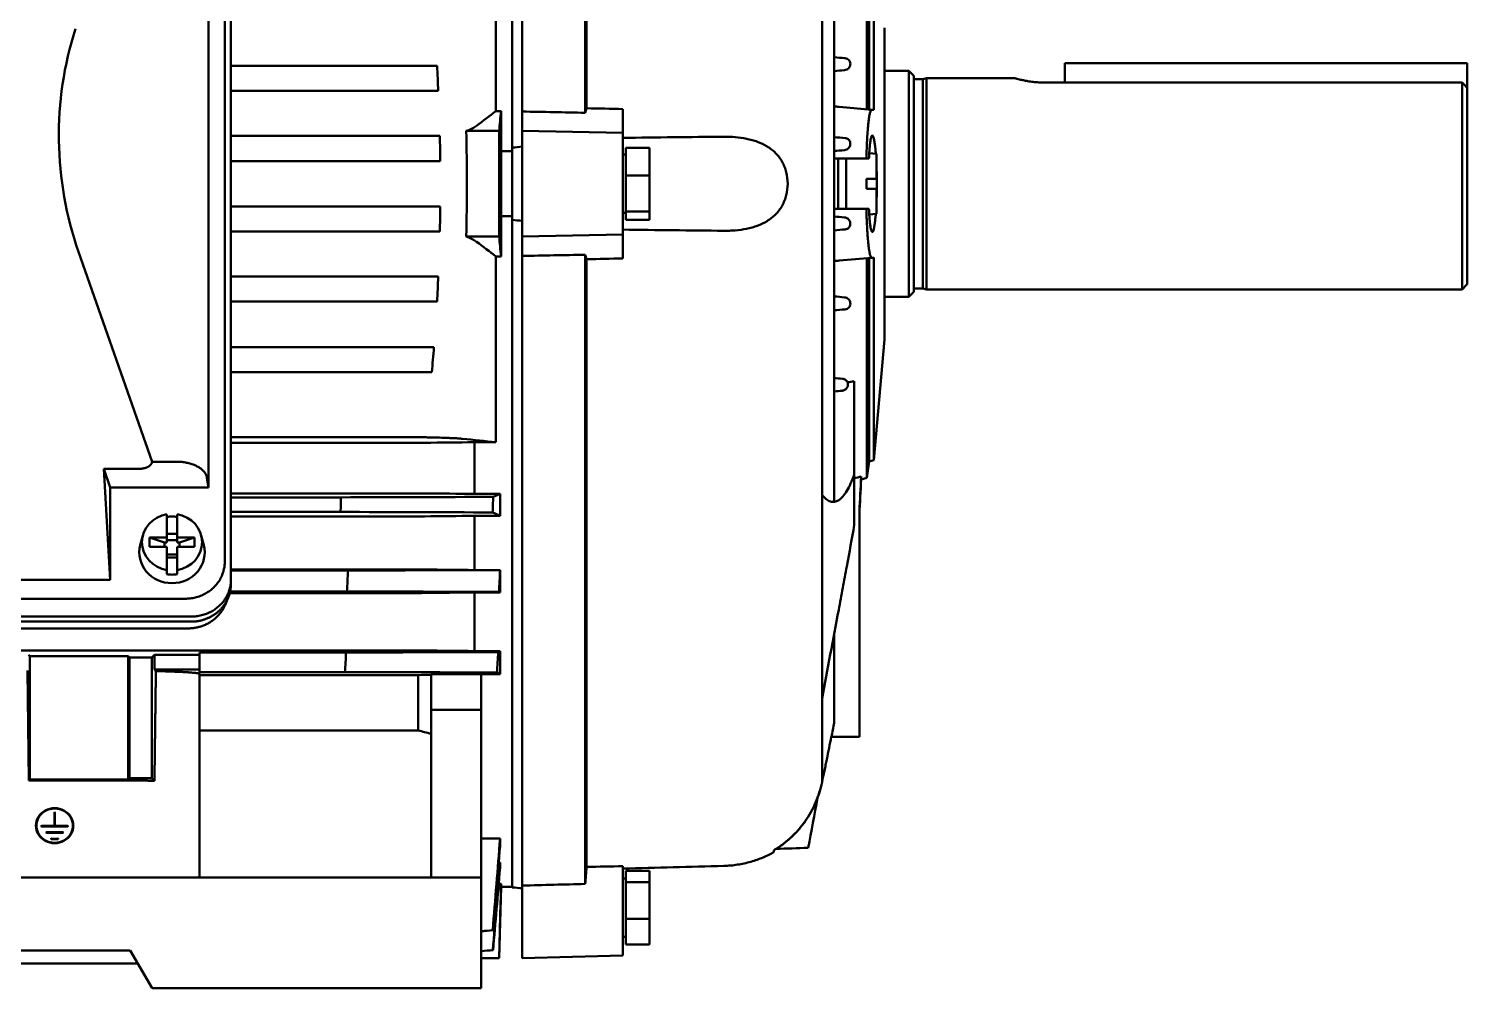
# Model space of a CAD drawing. Header units: millimetres. Extents: x 708 to 3306, y 798 to 2244.
# Drawn here: x 2936.8 to 3222.8, y 1870.2 to 2061 of the extents above; entities that cross this region are included whole.
import ezdxf

# ---------------------------------------------------------------- set-up
doc = ezdxf.new("R2010")
doc.units = ezdxf.units.MM
doc.header["$LTSCALE"] = 10
doc.layers.add('Visible (ISO)', color=7, linetype='Continuous', lineweight=50)

msp = doc.modelspace()

# ---------------------------------------------------------------- linework, layer by layer
at = {"layer": 'Visible (ISO)'}
for p, q in [((3032.92, 2170.13), (3032.92, 2037.37)), ((3034.92, 2169.75), (3034.92, 2044.55)), ((3047.42, 2169.45), (3047.42, 2044.29)), ((3047.7, 2166.07), (3047.7, 2045.19)), ((2975.77, 1955.05), (2975.77, 2124.47)), ((2977, 1951.52), (2977, 2123.24)), ((2972.5, 2109.79), (2972.5, 1969.74)), ((3029.67, 2096.23), (3029.67, 2044.63)), ((3096.92, 2093.32), (3096.92, 2030.18)), ((3103.42, 2088.68), (3103.42, 2044.99)), ((3103.85, 2085.44), (3103.85, 2044.95)), ((3104.82, 2085.19), (3104.82, 2044.87)), ((3094.5, 2079.29), (3094.5, 2030.18)), ((3106.92, 2061.18), (3106.92, 2030.18)), ((2977, 2053.64), (3011.21, 2053.64)), ((3142.77, 2054.18), (3142.77, 2050.31)), ((3142.77, 2054.18), (3222.77, 2054.18)), ((3222.77, 2054.18), (3222.77, 2049.26)), ((3106.92, 2052.66), (3111.77, 2052.66)), ((3111.77, 2007.71), (3111.77, 2052.66)), ((3112.77, 2051.66), (3111.77, 2052.66)), ((3112.77, 2008.71), (3112.77, 2051.66)), ((3112.77, 2050.98), (3114.52, 2050.98)), ((3114.52, 2050.98), (3115.27, 2051.18)), ((3114.52, 2009.38), (3114.52, 2050.98)), ((3115.27, 2009.18), (3115.27, 2051.18)), ((3115.27, 2051.18), (3132.77, 2051.18)), ((3011.47, 2048.64), (2977, 2048.64)), ((3142.77, 2050.31), (3138.77, 2050.31)), ((3221.77, 2050.31), (3142.77, 2050.31)), ((3221.77, 2009.18), (3221.77, 2050.31)), ((3222.77, 2010.18), (3222.77, 2049.26)), ((3054.92, 2040.28), (3054.92, 2045.04)), ((3097.89, 2045.47), (3104.39, 2044.9)), ((3030.69, 2044.63), (3029.67, 2044.63)), ((3030.69, 2036.65), (3030.69, 2044.63)), ((3034.92, 2040.68), (3034.92, 2044.55)), ((2977, 2039.68), (3011.78, 2039.68)), ((3023.76, 2040.68), (3030.31, 2040.68)), ((3034.92, 2019.68), (3034.92, 2040.68)), ((3054.92, 2040.28), (3034.92, 2040.68)), ((3054.92, 2020.08), (3054.92, 2040.28)), ((3030.69, 2036.65), (3032.92, 2036.65)), ((3032.92, 2037.37), (3032.92, 2036.99)), ((3032.92, 2036.65), (3032.92, 2036.99)), ((3032.92, 2036.65), (3032.92, 2030.18)), ((3055.52, 2037.35), (3055.52, 2031.84)), ((3060.22, 2037.35), (3055.52, 2037.35)), ((3060.22, 2037.35), (3060.22, 2031.84)), ((3105.32, 2036.16), (3103.89, 2036.28)), ((3105.32, 2031.18), (3105.32, 2036.16)), ((2977, 2034.68), (3011.87, 2034.68)), ((3055.52, 2035.98), (3054.92, 2035.98)), ((3097.72, 2025.18), (3097.72, 2035.18)), ((3099.32, 2030.18), (3099.32, 2035.18)), ((3055.52, 2031.84), (3055.52, 2024.67)), ((3060.22, 2031.84), (3055.52, 2031.84)), ((3060.22, 2031.84), (3060.22, 2024.67)), ((3103.32, 2030.18), (3103.32, 2031.18)), ((3032.92, 2030.18), (3032.92, 2023.72)), ((3094.5, 2030.18), (3094.5, 1968.29)), ((3096.92, 2030.18), (3096.92, 1967.05)), ((3099.32, 2025.18), (3099.32, 2030.18)), ((3103.32, 2029.18), (3103.32, 2030.18)), ((3105.32, 2024.21), (3105.32, 2029.18)), ((3106.92, 2030.18), (3106.92, 1999.18)), ((2977, 2025.68), (3011.87, 2025.68)), ((3055.52, 2024.67), (3055.52, 2023.01)), ((3060.22, 2024.67), (3055.52, 2024.67)), ((3060.22, 2024.67), (3060.22, 2023.01)), ((3030.69, 2015.73), (3030.69, 2023.72)), ((3032.92, 2023.72), (3030.69, 2023.72)), ((3032.92, 2023.38), (3032.92, 2023.72)), ((3032.92, 2023.38), (3032.92, 2022.99)), ((3032.92, 2022.99), (3032.92, 1890.24)), ((3055.52, 2024.38), (3054.92, 2024.38)), ((3060.22, 2023.01), (3055.52, 2023.01)), ((3105.32, 2024.21), (3103.89, 2024.08)), ((3011.78, 2020.68), (2977, 2020.68)), ((3023.76, 2019.68), (3030.31, 2019.68)), ((3054.92, 2020.08), (3034.92, 2019.68)), ((3034.92, 2015.82), (3034.92, 2019.68)), ((3054.92, 2015.32), (3054.92, 2020.08)), ((2946.7, 2016.65), (2961.31, 1974.9)), ((3047.42, 2016.07), (3047.42, 1890.92)), ((3029.67, 2015.73), (3029.67, 1978.77)), ((3029.67, 2015.73), (3030.69, 2015.73)), ((3034.92, 2015.82), (3034.92, 1890.61)), ((3047.7, 2015.17), (3047.7, 1894.3)), ((3097.89, 2014.89), (3104.39, 2015.46)), ((3103.42, 2015.38), (3103.42, 1971.68)), ((3103.85, 2015.41), (3103.85, 1974.92)), ((3104.82, 2015.5), (3104.82, 1975.18)), ((2977, 2011.73), (3011.47, 2011.73)), ((3106.92, 2007.71), (3111.77, 2007.71)), ((3112.77, 2008.71), (3111.77, 2007.71)), ((3112.77, 2009.38), (3114.52, 2009.38)), ((3114.52, 2009.38), (3115.27, 2009.18)), ((3115.27, 2009.18), (3221.77, 2009.18)), ((3222.77, 2010.18), (3221.77, 2009.18)), ((3011.21, 2006.73), (2977, 2006.73)), ((3106.92, 1999.18), (3104.82, 1975.18)), ((2977, 1997.69), (3010.58, 1997.69)), ((3010.16, 1992.69), (2977, 1992.69)), ((3100.92, 1990.93), (3100.92, 1979.08)), ((2977, 1979.81), (3008.8, 1979.81)), ((3100.92, 1979.08), (3100.92, 1972.42)), ((2977, 1978.66), (3012.91, 1978.66)), ((3025.42, 1978.77), (3029.67, 1978.77)), ((3025.42, 1978.77), (3025.42, 1968.5)), ((2958.49, 1973.47), (2951.71, 1973.47)), ((2951.71, 1973.47), (2953, 1969.74)), ((2951.71, 1973.47), (2953, 1951.41)), ((2966.17, 1974.9), (2961.31, 1974.9)), ((3103.85, 1974.92), (3103.42, 1971.68)), ((3104.82, 1975.18), (3103.85, 1974.92)), ((2972.5, 1969.74), (2972.23, 1971.68)), ((3100.92, 1962.32), (3100.92, 1972.42)), ((3102.26, 1971.96), (3102.26, 1971.37)), ((3103.42, 1971.68), (3102.26, 1971.37)), ((2972.5, 1969.74), (2953, 1969.74)), ((2953, 1969.74), (2953, 1951.41)), ((2977, 1968.61), (3012.91, 1968.61)), ((2977, 1967.81), (2998.88, 1967.81)), ((3030.5, 1968.5), (3025.42, 1968.5)), ((3030.5, 1964.14), (3030.5, 1968.5)), ((3094.5, 1968.29), (3094.5, 1927.83)), ((2977, 1964.91), (2998.78, 1964.91)), ((3101.92, 1920.18), (3101.92, 1964.97)), ((2964.28, 1959.84), (2964.28, 1964.43)), ((2966.28, 1959.84), (2966.28, 1964.43)), ((2977, 1964.02), (3012.91, 1964.02)), ((3025.42, 1964.14), (3030.5, 1964.14)), ((3025.42, 1964.14), (3025.42, 1953.36)), ((2959.48, 1960.25), (2958.97, 1958.31)), ((2960.78, 1959.84), (2960.78, 1957.96)), ((2960.78, 1959.84), (2964.28, 1959.84)), ((2960.78, 1959.84), (2963.78, 1958.81)), ((2966.28, 1960.56), (2964.28, 1960.56)), ((2964.28, 1959.84), (2964.28, 1958.81)), ((2964.28, 1959.28), (2966.28, 1959.28)), ((2966.28, 1959.84), (2969.78, 1959.84)), ((2966.28, 1959.84), (2966.28, 1958.81)), ((2969.78, 1959.84), (2966.78, 1958.81)), ((2969.78, 1959.84), (2969.78, 1957.96)), ((2971.08, 1960.25), (2971.59, 1958.31)), ((2960.78, 1957.96), (2964.28, 1957.96)), ((2964.28, 1958.81), (2963.78, 1958.81)), ((2963.78, 1958.81), (2963.78, 1957.96)), ((2964.28, 1953.36), (2964.28, 1957.96)), ((2964.28, 1956.46), (2966.28, 1956.46)), ((2966.78, 1958.81), (2966.28, 1958.81)), ((2966.28, 1953.36), (2966.28, 1957.96)), ((2966.28, 1957.96), (2969.78, 1957.96)), ((2966.78, 1958.81), (2966.78, 1957.96)), ((2966.28, 1955.86), (2964.28, 1955.86)), ((2977, 1953.48), (3012.91, 1953.48)), ((3000.27, 1953.26), (2977, 1953.26)), ((3030.5, 1953.36), (3025.42, 1953.36)), ((3030.5, 1948.91), (3030.5, 1953.36)), ((2953, 1951.41), (2802.55, 1951.41)), ((2976.98, 1950.99), (2976.98, 1950.56)), ((2967.9, 1947.65), (2787.66, 1947.65)), ((2975.82, 1946.4), (2976.4, 1947.74)), ((2976.75, 1948.77), (3012.91, 1948.77)), ((2976.83, 1949.11), (3000.06, 1949.11)), ((3025.42, 1948.91), (3030.5, 1948.91)), ((3025.42, 1948.91), (3025.42, 1937.24)), ((2969.12, 1944.11), (2786.43, 1944.11)), ((2786.51, 1944.11), (2969.03, 1944.11)), ((2786.51, 1943.09), (2969.03, 1943.09)), ((2958.77, 1941.75), (2796.77, 1941.75)), ((2958.77, 1941.75), (2968.45, 1941.75)), ((3096.92, 1940.66), (3096.92, 1922.97)), ((2742.62, 1937.37), (3012.91, 1937.37)), ((2936.77, 1936.46), (2936.98, 1936.25)), ((2956.56, 1936.25), (2936.98, 1936.25)), ((2936.98, 1936.25), (2936.98, 1911.67)), ((2956.84, 1935.97), (2956.56, 1936.25)), ((2956.56, 1911.67), (2956.56, 1936.25)), ((2961.77, 1936.46), (2961.28, 1935.97)), ((2961.77, 1936.46), (2970.77, 1936.46)), ((2961.77, 1933.56), (2961.77, 1936.46)), ((2970.77, 1936.46), (2970.77, 1936.95)), ((2999.89, 1936.95), (2970.77, 1936.95)), ((2970.77, 1933.56), (2970.77, 1936.46)), ((3030.5, 1937.24), (3025.42, 1937.24)), ((3030.5, 1932.63), (3030.5, 1937.24)), ((2936.56, 1933.35), (2936.84, 1911.53)), ((2961.28, 1935.97), (2956.84, 1935.97)), ((2956.84, 1935.97), (2956.84, 1911.95)), ((2961.28, 1911.95), (2961.28, 1935.97)), ((2961.77, 1933.56), (2970.77, 1933.56)), ((2962.07, 1933.26), (2961.77, 1933.56)), ((2970.77, 1933.07), (2970.77, 1933.56)), ((2970.77, 1933.07), (2999.66, 1933.07)), ((2970.77, 1932.69), (2970.77, 1892.18)), ((2970.77, 1932.48), (3014.23, 1932.48)), ((3014.23, 1932.48), (3014.23, 1921.45)), ((3016.77, 1932.65), (3026.77, 1932.65)), ((3016.77, 1932.65), (3016.77, 1925.58)), ((3026.77, 1932.65), (3026.77, 1925.58)), ((3026.77, 1932.63), (3030.5, 1932.63)), ((3094.5, 1927.83), (3094.5, 1911.18)), ((3016.77, 1925.58), (3016.77, 1892.18)), ((3016.77, 1925.58), (3026.77, 1925.58)), ((3026.77, 1925.58), (3026.77, 1892.18)), ((3014.23, 1921.45), (2970.77, 1921.45)), ((3096.4, 1920.18), (3101.92, 1920.18)), ((2936.84, 1911.53), (2936.98, 1911.67)), ((2936.84, 1911.53), (2952.77, 1911.53)), ((2936.98, 1911.67), (2956.56, 1911.67)), ((2956.84, 1911.95), (2956.56, 1911.67)), ((2956.84, 1911.95), (2961.28, 1911.95)), ((2961.79, 1911.44), (2961.28, 1911.95)), ((2941.89, 1905.13), (2941.89, 1902.47)), ((2941.99, 1902.47), (2941.99, 1905.13)), ((2938.32, 1902.16), (2938.32, 1902.51)), ((2941.89, 1902.47), (2939.34, 1902.47)), ((2939.34, 1902.38), (2944.54, 1902.38)), ((2941.89, 1902.38), (2941.89, 1902.47)), ((2944.54, 1902.47), (2941.99, 1902.47)), ((2941.99, 1902.38), (2941.99, 1902.47)), ((2945.57, 1902.16), (2945.57, 1902.51)), ((2943.57, 1901.2), (2940.32, 1901.2)), ((2940.32, 1901.11), (2943.57, 1901.11)), ((2942.59, 1899.93), (2941.29, 1899.93)), ((2941.29, 1899.84), (2942.59, 1899.84)), ((3030.5, 1899.96), (3026.77, 1899.96)), ((3030.5, 1898.35), (3030.5, 1899.96)), ((3084.92, 1897.23), (3084.92, 1897.61)), ((3030.5, 1895.2), (3030.24, 1895.2)), ((3030.5, 1894.1), (3030.5, 1895.2)), ((3054.92, 1876.71), (3054.92, 1894.47)), ((3055.52, 1893.5), (3055.52, 1891.28)), ((3060.22, 1893.5), (3055.52, 1893.5)), ((3060.22, 1893.5), (3060.22, 1891.28)), ((3006.77, 1892.18), (2748.77, 1892.18)), ((3026.77, 1892.18), (3006.77, 1892.18)), ((3026.77, 1892.18), (3026.77, 1870.18)), ((3030.69, 1890.93), (3030.23, 1890.93)), ((3030.69, 1890.33), (3030.32, 1876.18)), ((3030.69, 1890.33), (3030.69, 1890.93)), ((3030.69, 1890.33), (3032.92, 1890.33)), ((3034.92, 1876.18), (3034.92, 1890.61)), ((3055.52, 1891.98), (3054.92, 1891.98)), ((3055.52, 1891.28), (3055.52, 1883.96)), ((3060.22, 1891.28), (3055.52, 1891.28)), ((3060.22, 1891.28), (3060.22, 1883.96)), ((3055.52, 1883.96), (3055.52, 1878.86)), ((3060.22, 1883.96), (3055.52, 1883.96)), ((3060.22, 1883.96), (3060.22, 1878.86)), ((3055.52, 1880.38), (3054.92, 1880.38)), ((3060.22, 1878.86), (3055.52, 1878.86)), ((2798.54, 1877.68), (2956.99, 1877.68)), ((2956.99, 1877.68), (2961.32, 1870.18)), ((3026.77, 1876.18), (3030.31, 1876.18)), ((3054.92, 1876.71), (3034.92, 1876.18)), ((2797.06, 1875.12), (2958.47, 1875.12)), ((3006.77, 1870.18), (2961.32, 1870.18)), ((3026.77, 1870.18), (3006.77, 1870.18))]:
    msp.add_line(p, q, dxfattribs=at)
msp.add_arc((2752.53, 1985.09), 350, 356.6183, 357.7531, dxfattribs=at)
for centre, major_axis, ratio, start_param, end_param in [((3012.78, 2039.76), (-70, 0), 0.999958, 5.974776, 6.619714), ((2965.28, 1958.9), (-5.98, 0), 0.939759, 4.880542, 7.685828), ((2965.28, 1958.21), (-6.15, 0), 0.939759, 4.712389, 4.875715), ((2965.28, 1958.21), (-6.15, 0), 0.939759, 4.549063, 4.712389), ((2965.28, 1958.9), (5.98, 0), 0.939759, 4.880542, 7.685828), ((2965.28, 1956.85), (-6.5, 0), 0.939759, 6.040285, 7.853982), ((2965.28, 1956.85), (6.5, 0), 0.939759, 4.712389, 6.526086), ((2965.28, 1958.21), (6.15, 0), 0.939759, 4.549063, 4.712389), ((2965.28, 1958.21), (6.15, 0), 0.939759, 4.712389, 4.875715), ((2941.94, 1902.51), (-3.72, 0), 0.939693, 4.712389, 7.853982), ((2941.94, 1902.51), (-3.62, 0), 0.939693, 4.712389, 7.853982), ((2941.94, 1905.13), (-0.05, 0), 0.939693, 4.712389, 6.283185), ((2941.94, 1904.78), (-0.05, 0), 0.939693, 4.712389, 6.283185), ((2941.94, 1902.51), (3.72, 0), 0.939693, 4.712389, 7.853982), ((2941.94, 1902.51), (3.62, 0), 0.939693, 4.712389, 7.853982), ((2941.94, 1905.13), (0.05, 0), 0.939693, 0, 1.570796), ((2941.94, 1904.78), (0.05, 0), 0.939693, 0, 1.570796), ((2941.94, 1902.16), (-3.72, 0), 0.939693, 5.957546, 6.234311), ((2941.94, 1902.16), (-3.62, 0), 0.939693, 0, 0.230367), ((2939.34, 1902.42), (-0.05, 0), 0.939693, 4.712389, 7.853982), ((2944.54, 1902.42), (0.05, 0), 0.939693, 4.712389, 7.853982), ((2941.94, 1902.16), (3.73, 0), 0.939693, 0.048875, 0.32564), ((2941.94, 1902.16), (3.62, 0), 0.939693, 6.052819, 6.283185), ((2940.32, 1901.15), (-0.05, 0), 0.939693, 4.712389, 7.853982), ((2941.29, 1899.89), (-0.05, 0), 0.939693, 4.712389, 7.853982), ((2942.59, 1899.89), (0.05, 0), 0.939693, 4.712389, 7.853982), ((2943.57, 1901.15), (0.05, 0), 0.939693, 4.712389, 7.853982)]:
    msp.add_ellipse(centre, major_axis=major_axis, ratio=ratio, start_param=start_param, end_param=end_param, dxfattribs=at)
for points, knots in [([(3017.96, 2053.64), (3016.91, 2053.64), (3015.82, 2053.64), (3014.12, 2053.64), (3013.55, 2053.64), (3012.38, 2053.64), (3011.79, 2053.64), (3011.21, 2053.64)], [0, 0, 0, 0, 0.003476667, 0.003476667, 0.005215, 0.005215, 0.006953334, 0.006953334, 0.006953334, 0.006953334]), ([(3098.98, 2052.77), (3099.13, 2052.79), (3099.27, 2052.82), (3099.54, 2052.95), (3099.66, 2053.03), (3099.87, 2053.23), (3099.95, 2053.35), (3100.07, 2053.61), (3100.11, 2053.74), (3100.14, 2054.03), (3100.13, 2054.18), (3100.07, 2054.4), (3100.04, 2054.47), (3099.97, 2054.61), (3099.93, 2054.67), (3099.78, 2054.85), (3099.65, 2054.96), (3099.36, 2055.11), (3099.21, 2055.15), (3099.05, 2055.16)], [0, 0, 0, 0, 0.000476593, 0.000476593, 0.000953187, 0.000953187, 0.00142978, 0.00142978, 0.001906374, 0.001906374, 0.002382967, 0.002382967, 0.002621264, 0.002621264, 0.002859561, 0.002859561, 0.003336154, 0.003336154, 0.003812748, 0.003812748, 0.003812748, 0.003812748]), ([(3138.77, 2050.31), (3138.37, 2050.31), (3137.98, 2050.32), (3137.4, 2050.35), (3137.21, 2050.37), (3136.83, 2050.4), (3136.64, 2050.42), (3136.1, 2050.48), (3135.75, 2050.53), (3135.27, 2050.61), (3135.11, 2050.64), (3134.8, 2050.69), (3134.66, 2050.72), (3134.25, 2050.81), (3134, 2050.86), (3133.56, 2050.97), (3133.38, 2051.02), (3133.15, 2051.08), (3133.08, 2051.09), (3132.97, 2051.13), (3132.92, 2051.14), (3132.81, 2051.17), (3132.77, 2051.18), (3132.77, 2051.18)], [0, 0, 0, 0, 0.001178896, 0.001178896, 0.001768344, 0.001768344, 0.002357792, 0.002357792, 0.003536687, 0.003536687, 0.004126135, 0.004126135, 0.004715583, 0.004715583, 0.005894479, 0.005894479, 0.007073375, 0.007073375, 0.007662823, 0.007662823, 0.008252271, 0.008252271, 0.009431167, 0.009431167, 0.009431167, 0.009431167]), ([(3133.86, 2050.9), (3133.94, 2050.88), (3134.03, 2050.86), (3134.25, 2050.81), (3134.39, 2050.78), (3134.79, 2050.7), (3135.07, 2050.64), (3135.37, 2050.59)], [0.013101291, 0.013101291, 0.013101291, 0.013101291, 0.013552288, 0.013552288, 0.014141019, 0.014141019, 0.015254252, 0.015254252, 0.015254252, 0.015254252]), ([(3011.47, 2048.64), (3012.64, 2048.64), (3013.79, 2048.64), (3015.49, 2048.64), (3016.05, 2048.64), (3017.15, 2048.64), (3017.69, 2048.64), (3018.21, 2048.64)], [0, 0, 0, 0, 0.003474657, 0.003474657, 0.005211986, 0.005211986, 0.006949315, 0.006949315, 0.006949315, 0.006949315]), ([(3104.39, 2044.9), (3104.33, 2044.91), (3104.27, 2044.86), (3104.14, 2044.64), (3104.09, 2044.47), (3104, 2044.13), (3103.97, 2044.01), (3103.92, 2043.73), (3103.89, 2043.58), (3103.81, 2043.08), (3103.76, 2042.7), (3103.69, 2042.05), (3103.67, 2041.82), (3103.63, 2041.34), (3103.6, 2041.09), (3103.54, 2040.31), (3103.51, 2039.75), (3103.46, 2038.85), (3103.44, 2038.54), (3103.41, 2037.9), (3103.4, 2037.57), (3103.36, 2036.58), (3103.34, 2035.89), (3103.32, 2035.18)], [0.0000002, 0.0000002, 0.0000002, 0.0000002, 0.00225965, 0.00225965, 0.0045191, 0.0045191, 0.00564882, 0.00564882, 0.00677854, 0.00677854, 0.00903799, 0.00903799, 0.01016772, 0.01016772, 0.01129744, 0.01129744, 0.01355689, 0.01355689, 0.01468661, 0.01468661, 0.01581634, 0.01581634, 0.01807579, 0.01807579, 0.01807579, 0.01807579]), ([(3018.52, 2039.68), (3017.47, 2039.68), (3016.38, 2039.68), (3014.69, 2039.68), (3014.12, 2039.68), (3012.95, 2039.68), (3012.37, 2039.68), (3011.78, 2039.68)], [0, 0, 0, 0, 0.003472191, 0.003472191, 0.005208286, 0.005208286, 0.006944381, 0.006944381, 0.006944381, 0.006944381]), ([(3074.95, 2039.54), (3075.73, 2039.55), (3076.5, 2039.52), (3078.01, 2039.39), (3078.76, 2039.28), (3079.86, 2039.06), (3080.23, 2038.97), (3080.95, 2038.77), (3081.3, 2038.66), (3082.32, 2038.28), (3082.98, 2037.98), (3084.21, 2037.22), (3084.78, 2036.79), (3085.53, 2036.02), (3085.77, 2035.75), (3086.2, 2035.17), (3086.4, 2034.86), (3086.75, 2034.23), (3086.91, 2033.89), (3087.18, 2033.2), (3087.3, 2032.84), (3087.58, 2031.72), (3087.67, 2030.96), (3087.67, 2030.18)], [0.0000002, 0.0000002, 0.0000002, 0.0000002, 0.00230008, 0.00230008, 0.00459996, 0.00459996, 0.0057499, 0.0057499, 0.00689984, 0.00689984, 0.00919972, 0.00919972, 0.0114996, 0.0114996, 0.01264954, 0.01264954, 0.01379948, 0.01379948, 0.01494942, 0.01494942, 0.01609936, 0.01609936, 0.01839925, 0.01839925, 0.01839925, 0.01839925]), ([(3099.11, 2039.26), (3099.19, 2039.26), (3099.27, 2039.24), (3099.42, 2039.19), (3099.5, 2039.16), (3099.64, 2039.08), (3099.7, 2039.04), (3099.82, 2038.94), (3099.87, 2038.88), (3100.09, 2038.59), (3100.15, 2038.3), (3100.11, 2037.89), (3100.08, 2037.75), (3099.95, 2037.49), (3099.87, 2037.38), (3099.67, 2037.16), (3099.54, 2037.07), (3099.26, 2036.93), (3099.11, 2036.89), (3098.95, 2036.87)], [0, 0, 0, 0, 0.000243911, 0.000243911, 0.000487823, 0.000487823, 0.000731734, 0.000731734, 0.000975646, 0.000975646, 0.001951292, 0.001951292, 0.002439115, 0.002439115, 0.002926938, 0.002926938, 0.003414761, 0.003414761, 0.003902584, 0.003902584, 0.003902584, 0.003902584]), ([(3105.19, 2036.17), (3105.17, 2036.31), (3105.16, 2036.45), (3105.13, 2036.78), (3105.12, 2036.97), (3105.06, 2037.5), (3105.02, 2037.82), (3104.96, 2038.26), (3104.94, 2038.4), (3104.9, 2038.66), (3104.88, 2038.77), (3104.81, 2039.1), (3104.77, 2039.28), (3104.7, 2039.49), (3104.68, 2039.55), (3104.63, 2039.65), (3104.61, 2039.69), (3104.54, 2039.77), (3104.5, 2039.79), (3104.41, 2039.74), (3104.36, 2039.67), (3104.28, 2039.45), (3104.24, 2039.3), (3104.16, 2038.92), (3104.12, 2038.69), (3104.05, 2038.16), (3104.02, 2037.86), (3103.95, 2037.2), (3103.92, 2036.83), (3103.87, 2036.04), (3103.85, 2035.62), (3103.83, 2035.18)], [0.00643948, 0.00643948, 0.00643948, 0.00643948, 0.00698268, 0.00698268, 0.00775853, 0.00775853, 0.00931024, 0.00931024, 0.01008609, 0.01008609, 0.01086194, 0.01086194, 0.01241365, 0.01241365, 0.0131895, 0.0131895, 0.01396536, 0.01396536, 0.01551706, 0.01551706, 0.01706877, 0.01706877, 0.01862048, 0.01862048, 0.02017218, 0.02017218, 0.02172389, 0.02172389, 0.0232756, 0.0232756, 0.0248273, 0.0248273, 0.0248273, 0.0248273]), ([(3030.71, 2030.18), (3030.71, 2030.73), (3030.71, 2031.28), (3030.71, 2032.37), (3030.71, 2032.91), (3030.7, 2034.53), (3030.7, 2035.59), (3030.69, 2036.65)], [0.007587171, 0.007587171, 0.007587171, 0.007587171, 0.009209282, 0.009209282, 0.010831393, 0.010831393, 0.014075615, 0.014075615, 0.014075615, 0.014075615]), ([(3011.87, 2034.68), (3013.04, 2034.68), (3014.19, 2034.68), (3015.88, 2034.68), (3016.44, 2034.68), (3017.55, 2034.68), (3018.08, 2034.68), (3018.61, 2034.68)], [0, 0, 0, 0, 0.003471492, 0.003471492, 0.005207238, 0.005207238, 0.006942984, 0.006942984, 0.006942984, 0.006942984]), ([(3103.83, 2035.18), (3103.82, 2035.18), (3103.8, 2035.18), (3103.79, 2035.18), (3103.64, 2035.18), (3103.48, 2035.18), (3103.32, 2035.18)], [0.017812968, 0.017812968, 0.017812968, 0.017812968, 0.018210742, 0.018210742, 0.018210742, 0.023662126, 0.023662126, 0.023662126, 0.023662126]), ([(3105.4, 2030.18), (3105.4, 2031.23), (3105.38, 2032.25), (3105.34, 2033.51), (3105.33, 2033.78), (3105.32, 2034.04)], [0, 0, 0, 0, 0.003103413, 0.003103413, 0.003947111, 0.003947111, 0.003947111, 0.003947111]), ([(3105.32, 2031.18), (3104.99, 2031.18), (3104.67, 2031.18), (3104.34, 2031.18), (3104, 2031.18), (3103.66, 2031.18), (3103.32, 2031.18)], [0.010170828, 0.010170828, 0.010170828, 0.010170828, 0.011148918, 0.011148918, 0.011148918, 0.012178681, 0.012178681, 0.012178681, 0.012178681]), ([(3087.67, 2030.18), (3087.67, 2029.4), (3087.58, 2028.64), (3087.3, 2027.53), (3087.18, 2027.17), (3086.91, 2026.47), (3086.75, 2026.14), (3086.4, 2025.5), (3086.2, 2025.19), (3085.76, 2024.61), (3085.53, 2024.34), (3085.02, 2023.83), (3084.76, 2023.59), (3084.19, 2023.15), (3083.9, 2022.95), (3082.98, 2022.39), (3082.33, 2022.09), (3081.29, 2021.71), (3080.94, 2021.59), (3080.23, 2021.4), (3079.87, 2021.31), (3078.77, 2021.09), (3078.03, 2020.98), (3076.88, 2020.88), (3076.5, 2020.86), (3075.73, 2020.83), (3075.34, 2020.82), (3074.95, 2020.83)], [0.01839925, 0.01839925, 0.01839925, 0.01839925, 0.02069281, 0.02069281, 0.02183959, 0.02183959, 0.02298637, 0.02298637, 0.02413315, 0.02413315, 0.02527993, 0.02527993, 0.02642671, 0.02642671, 0.02757349, 0.02757349, 0.02986705, 0.02986705, 0.03101383, 0.03101383, 0.03216061, 0.03216061, 0.03445417, 0.03445417, 0.03560095, 0.03560095, 0.03674773, 0.03674773, 0.03674773, 0.03674773]), ([(3105.32, 2029.18), (3104.99, 2029.18), (3104.67, 2029.18), (3104.34, 2029.18), (3104, 2029.18), (3103.66, 2029.18), (3103.32, 2029.18)], [0.010170828, 0.010170828, 0.010170828, 0.010170828, 0.011148918, 0.011148918, 0.011148918, 0.012178681, 0.012178681, 0.012178681, 0.012178681]), ([(3105.32, 2026.33), (3105.33, 2026.58), (3105.34, 2026.84), (3105.36, 2027.35), (3105.36, 2027.6), (3105.38, 2028.11), (3105.38, 2028.37), (3105.4, 2029.14), (3105.4, 2029.66), (3105.4, 2030.18)], [0.056171609, 0.056171609, 0.056171609, 0.056171609, 0.05700975, 0.05700975, 0.057785128, 0.057785128, 0.058560506, 0.058560506, 0.060111262, 0.060111262, 0.060111262, 0.060111262]), ([(3018.61, 2025.68), (3017.56, 2025.68), (3016.47, 2025.68), (3014.78, 2025.68), (3014.2, 2025.68), (3013.04, 2025.68), (3012.45, 2025.68), (3011.87, 2025.68)], [0, 0, 0, 0, 0.003471492, 0.003471492, 0.005207237, 0.005207237, 0.006942983, 0.006942983, 0.006942983, 0.006942983]), ([(3103.32, 2025.18), (3103.33, 2024.83), (3103.34, 2024.48), (3103.36, 2023.78), (3103.37, 2023.44), (3103.41, 2022.45), (3103.44, 2021.82), (3103.49, 2020.92), (3103.51, 2020.63), (3103.54, 2020.07), (3103.56, 2019.79), (3103.62, 2019.01), (3103.67, 2018.53), (3103.76, 2017.67), (3103.81, 2017.29), (3103.92, 2016.62), (3103.97, 2016.34), (3104.08, 2015.9), (3104.14, 2015.73), (3104.24, 2015.57), (3104.27, 2015.52), (3104.33, 2015.47), (3104.36, 2015.46), (3104.39, 2015.46)], [0.02823166, 0.02823166, 0.02823166, 0.02823166, 0.02935996, 0.02935996, 0.03048826, 0.03048826, 0.03274486, 0.03274486, 0.03387317, 0.03387317, 0.03500147, 0.03500147, 0.03725807, 0.03725807, 0.03951467, 0.03951467, 0.04177127, 0.04177127, 0.04402787, 0.04402787, 0.04515617, 0.04515617, 0.04628448, 0.04628448, 0.04628448, 0.04628448]), ([(3103.32, 2025.18), (3103.48, 2025.18), (3103.64, 2025.18), (3103.79, 2025.18), (3103.8, 2025.18), (3103.82, 2025.18), (3103.83, 2025.18)], [0.012759359, 0.012759359, 0.012759359, 0.012759359, 0.018210742, 0.018210742, 0.018210742, 0.018608517, 0.018608517, 0.018608517, 0.018608517]), ([(3103.83, 2025.18), (3103.84, 2024.96), (3103.85, 2024.74), (3103.87, 2024.32), (3103.89, 2024.12), (3103.92, 2023.53), (3103.95, 2023.17), (3104, 2022.67), (3104.02, 2022.51), (3104.05, 2022.21), (3104.07, 2022.07), (3104.12, 2021.67), (3104.16, 2021.44), (3104.22, 2021.16), (3104.24, 2021.07), (3104.28, 2020.92), (3104.3, 2020.86), (3104.36, 2020.7), (3104.41, 2020.63), (3104.47, 2020.59), (3104.49, 2020.59), (3104.54, 2020.6), (3104.56, 2020.62), (3104.63, 2020.71), (3104.68, 2020.81), (3104.77, 2021.08), (3104.81, 2021.27), (3104.9, 2021.7), (3104.94, 2021.95), (3105.02, 2022.54), (3105.06, 2022.86), (3105.13, 2023.53), (3105.16, 2023.85), (3105.19, 2024.2)], [0.03529917, 0.03529917, 0.03529917, 0.03529917, 0.03607455, 0.03607455, 0.03684992, 0.03684992, 0.03840068, 0.03840068, 0.03917606, 0.03917606, 0.03995144, 0.03995144, 0.04150219, 0.04150219, 0.04227757, 0.04227757, 0.04305295, 0.04305295, 0.0446037, 0.0446037, 0.04537908, 0.04537908, 0.04615446, 0.04615446, 0.04770522, 0.04770522, 0.04925597, 0.04925597, 0.05080673, 0.05080673, 0.05235748, 0.05235748, 0.05368464, 0.05368464, 0.05368464, 0.05368464]), ([(3099.11, 2021.1), (3099.19, 2021.11), (3099.27, 2021.12), (3099.42, 2021.17), (3099.5, 2021.2), (3099.64, 2021.28), (3099.7, 2021.33), (3099.82, 2021.43), (3099.87, 2021.48), (3100.09, 2021.78), (3100.15, 2022.06), (3100.11, 2022.47), (3100.08, 2022.61), (3099.95, 2022.87), (3099.87, 2022.99), (3099.67, 2023.21), (3099.54, 2023.3), (3099.26, 2023.43), (3099.11, 2023.48), (3098.95, 2023.49)], [0, 0, 0, 0, 0.000243911, 0.000243911, 0.000487823, 0.000487823, 0.000731734, 0.000731734, 0.000975646, 0.000975646, 0.001951292, 0.001951292, 0.002439115, 0.002439115, 0.002926938, 0.002926938, 0.003414761, 0.003414761, 0.003902584, 0.003902584, 0.003902584, 0.003902584]), ([(3011.78, 2020.68), (3012.95, 2020.68), (3014.1, 2020.68), (3015.8, 2020.68), (3016.36, 2020.68), (3017.46, 2020.68), (3018, 2020.68), (3018.52, 2020.68)], [0, 0, 0, 0, 0.003472192, 0.003472192, 0.005208288, 0.005208288, 0.006944385, 0.006944385, 0.006944385, 0.006944385]), ([(3018.21, 2011.73), (3017.16, 2011.73), (3016.07, 2011.73), (3014.38, 2011.73), (3013.81, 2011.73), (3012.64, 2011.73), (3012.05, 2011.73), (3011.47, 2011.73)], [0, 0, 0, 0, 0.003474651, 0.003474651, 0.005211976, 0.005211976, 0.006949302, 0.006949302, 0.006949302, 0.006949302]), ([(3098.98, 2007.59), (3099.13, 2007.58), (3099.27, 2007.54), (3099.54, 2007.42), (3099.66, 2007.33), (3099.87, 2007.13), (3099.95, 2007.02), (3100.07, 2006.76), (3100.11, 2006.62), (3100.14, 2006.33), (3100.13, 2006.18), (3100.07, 2005.97), (3100.04, 2005.9), (3099.97, 2005.76), (3099.93, 2005.69), (3099.78, 2005.51), (3099.65, 2005.41), (3099.36, 2005.26), (3099.21, 2005.22), (3099.05, 2005.2)], [0, 0, 0, 0, 0.000476593, 0.000476593, 0.000953187, 0.000953187, 0.00142978, 0.00142978, 0.001906374, 0.001906374, 0.002382967, 0.002382967, 0.002621264, 0.002621264, 0.002859561, 0.002859561, 0.003336154, 0.003336154, 0.003812748, 0.003812748, 0.003812748, 0.003812748]), ([(3011.21, 2006.73), (3012.38, 2006.73), (3013.53, 2006.73), (3015.23, 2006.73), (3015.79, 2006.73), (3016.89, 2006.73), (3017.43, 2006.73), (3017.96, 2006.73)], [0, 0, 0, 0, 0.003476677, 0.003476677, 0.005215016, 0.005215016, 0.006953355, 0.006953355, 0.006953355, 0.006953355]), ([(3017.35, 1997.69), (3016.29, 1997.69), (3015.2, 1997.69), (3013.5, 1997.69), (3012.93, 1997.69), (3011.76, 1997.69), (3011.17, 1997.69), (3010.58, 1997.69)], [0, 0, 0, 0, 0.003481374, 0.003481374, 0.00522206, 0.00522206, 0.006962747, 0.006962747, 0.006962747, 0.006962747]), ([(3010.16, 1992.69), (3011.33, 1992.69), (3012.49, 1992.69), (3014.19, 1992.69), (3014.75, 1992.69), (3015.86, 1992.69), (3016.4, 1992.69), (3016.93, 1992.69)], [0, 0, 0, 0, 0.003484531, 0.003484531, 0.005226797, 0.005226797, 0.006969062, 0.006969062, 0.006969062, 0.006969062]), ([(3099.59, 1990.69), (3099.62, 1990.61), (3099.64, 1990.53), (3099.66, 1990.36), (3099.66, 1990.28), (3099.65, 1990.11), (3099.64, 1990.02), (3099.59, 1989.86), (3099.55, 1989.78), (3099.43, 1989.54), (3099.31, 1989.38), (3099.05, 1989.19), (3098.95, 1989.13), (3098.73, 1989.05), (3098.61, 1989.01), (3098.48, 1989)], [0.001329385, 0.001329385, 0.001329385, 0.001329385, 0.001716983, 0.001716983, 0.00210458, 0.00210458, 0.002492178, 0.002492178, 0.002879776, 0.002879776, 0.003654972, 0.003654972, 0.00404257, 0.00404257, 0.004430168, 0.004430168, 0.004430168, 0.004430168]), ([(3098.54, 1991.39), (3098.66, 1991.38), (3098.78, 1991.35), (3099, 1991.27), (3099.1, 1991.22), (3099.27, 1991.09), (3099.35, 1991.02), (3099.48, 1990.87), (3099.54, 1990.78), (3099.59, 1990.69)], [0, 0, 0, 0, 0.000410179, 0.000410179, 0.000820358, 0.000820358, 0.001230538, 0.001230538, 0.001640717, 0.001640717, 0.001640717, 0.001640717]), ([(3023.05, 1979.46), (3022.79, 1979.48), (3022.49, 1979.51), (3021.76, 1979.56), (3021.35, 1979.58), (3020.65, 1979.61), (3020.4, 1979.62), (3019.89, 1979.64), (3019.62, 1979.65), (3018.79, 1979.68), (3018.2, 1979.7), (3017.25, 1979.72), (3016.92, 1979.73), (3016.25, 1979.74), (3015.91, 1979.75), (3014.87, 1979.77), (3014.15, 1979.78), (3012.67, 1979.8), (3011.9, 1979.8), (3010.36, 1979.81), (3009.58, 1979.81), (3008.8, 1979.81)], [0, 0, 0, 0, 0.00232054, 0.00232054, 0.00464107, 0.00464107, 0.00580134, 0.00580134, 0.00696161, 0.00696161, 0.00928215, 0.00928215, 0.01044242, 0.01044242, 0.01160269, 0.01160269, 0.01392322, 0.01392322, 0.01624376, 0.01624376, 0.0185643, 0.0185643, 0.0185643, 0.0185643]), ([(3094.5, 1968.29), (3095.05, 1967.6), (3095.6, 1967.17), (3096.43, 1966.91), (3096.7, 1966.89), (3097.12, 1966.96), (3097.26, 1966.99), (3097.54, 1967.1), (3097.68, 1967.18), (3098.37, 1967.62), (3098.9, 1968.23), (3099.94, 1969.94), (3100.44, 1971.05), (3100.92, 1972.42)], [0.00000021, 0.00000021, 0.00000021, 0.00000021, 0.00897575, 0.00897575, 0.01346352, 0.01346352, 0.01570741, 0.01570741, 0.01795129, 0.01795129, 0.02692683, 0.02692683, 0.03590238, 0.03590238, 0.03590238, 0.03590238]), ([(3100.92, 1962.32), (3100.44, 1959.65), (3099.94, 1956.9), (3099.16, 1952.68), (3098.89, 1951.25), (3098.49, 1949.08), (3098.36, 1948.35), (3098.08, 1946.89), (3097.95, 1946.15), (3097.25, 1942.45), (3096.7, 1939.51), (3095.6, 1933.65), (3095.05, 1930.73), (3094.5, 1927.83)], [0.00000125, 0.00000125, 0.00000125, 0.00000125, 0.00897673, 0.00897673, 0.01346447, 0.01346447, 0.01570834, 0.01570834, 0.01795221, 0.01795221, 0.02692769, 0.02692769, 0.03590317, 0.03590317, 0.03590317, 0.03590317]), ([(2964.28, 1953.36), (2964.28, 1953.22), (2964.28, 1953.08), (2964.28, 1952.95), (2964.28, 1952.8), (2964.28, 1952.66), (2964.28, 1952.51)], [0.010170828, 0.010170828, 0.010170828, 0.010170828, 0.011148918, 0.011148918, 0.011148918, 0.012178681, 0.012178681, 0.012178681, 0.012178681]), ([(2966.28, 1953.36), (2966.28, 1953.22), (2966.28, 1953.08), (2966.28, 1952.95), (2966.28, 1952.8), (2966.28, 1952.66), (2966.28, 1952.51)], [0.010170828, 0.010170828, 0.010170828, 0.010170828, 0.011148918, 0.011148918, 0.011148918, 0.012178681, 0.012178681, 0.012178681, 0.012178681]), ([(3094.5, 1911.18), (3094.67, 1911.94), (3094.91, 1913.07), (3095.18, 1914.4), (3095.3, 1914.97), (3095.36, 1915.26), (3095.38, 1915.35), (3095.42, 1915.54), (3095.74, 1917.12), (3096.05, 1918.7), (3096.33, 1920.18)], [2.338388381, 2.338388381, 2.338388381, 2.338388381, 2.34063541, 2.341758925, 2.342320682, 2.342320682, 2.342601561, 2.342601561, 2.342882439, 2.347376497, 2.347376497, 2.347376497, 2.347376497]), ([(3084.92, 1897.61), (3085.53, 1897.98), (3086.12, 1898.38), (3087.27, 1899.24), (3087.82, 1899.7), (3089.39, 1901.16), (3090.32, 1902.23), (3091.55, 1903.97), (3091.93, 1904.58), (3092.63, 1905.83), (3092.95, 1906.47), (3093.79, 1908.42), (3094.22, 1909.77), (3094.5, 1911.18)], [0.12502863, 0.12502863, 0.12502863, 0.12502863, 0.12715333, 0.12715333, 0.12927803, 0.12927803, 0.13352743, 0.13352743, 0.13565213, 0.13565213, 0.13777683, 0.13777683, 0.14202623, 0.14202623, 0.14202623, 0.14202623]), ([(3094.5, 1911.18), (3094.36, 1910.48), (3094.18, 1909.79), (3093.75, 1908.42), (3093.5, 1907.76), (3092.66, 1905.8), (3091.97, 1904.57), (3090.73, 1902.81), (3090.29, 1902.25), (3089.35, 1901.17), (3088.85, 1900.66), (3087.8, 1899.69), (3087.25, 1899.23), (3086.11, 1898.37), (3085.52, 1897.98), (3084.92, 1897.61)], [0.11505544, 0.11505544, 0.11505544, 0.11505544, 0.1171788, 0.1171788, 0.11930216, 0.11930216, 0.12354888, 0.12354888, 0.12567224, 0.12567224, 0.1277956, 0.1277956, 0.12991896, 0.12991896, 0.13204232, 0.13204232, 0.13204232, 0.13204232]), ([(3074.95, 1894.51), (3075.88, 1894.53), (3076.79, 1894.62), (3078.14, 1894.83), (3078.58, 1894.91), (3079.47, 1895.1), (3079.91, 1895.21), (3081.2, 1895.58), (3082.02, 1895.87), (3083.17, 1896.36), (3083.55, 1896.53), (3084.26, 1896.88), (3084.6, 1897.05), (3084.92, 1897.23)], [0.0000002, 0.0000002, 0.0000002, 0.0000002, 0.00274115, 0.00274115, 0.00411163, 0.00411163, 0.00548211, 0.00548211, 0.00822306, 0.00822306, 0.00959354, 0.00959354, 0.01096401, 0.01096401, 0.01096401, 0.01096401])]:
    msp.add_open_spline(points, degree=3, knots=knots, dxfattribs=at)
for points in [[(3018.21, 2048.64), (3018.14, 2050.3), (3018.05, 2051.97), (3017.96, 2053.64)], [(3099.05, 2055.16), (3098.34, 2055.22), (3097.63, 2055.29), (3096.92, 2055.35)], [(3096.92, 2052.6), (3097.6, 2052.65), (3098.29, 2052.71), (3098.98, 2052.77)], [(3222.77, 2049.26), (3222.43, 2049.61), (3222.1, 2049.96), (3221.77, 2050.31)], [(3047.42, 2044.29), (3047.51, 2044.59), (3047.61, 2044.89), (3047.7, 2045.19)], [(3047.7, 2045.19), (3050.11, 2045.14), (3052.51, 2045.09), (3054.92, 2045.04)], [(3097.89, 2045.47), (3097.56, 2045.5), (3097.24, 2045.53), (3096.92, 2045.56)], [(3104.82, 2044.87), (3104.68, 2044.88), (3104.54, 2044.89), (3104.39, 2044.9)], [(3029.67, 2044.63), (3028.4, 2043.66), (3027.12, 2042.69), (3025.83, 2041.72)], [(3030.69, 2044.63), (3030.56, 2043.32), (3030.44, 2042), (3030.31, 2040.68)], [(3034.92, 2044.55), (3039.08, 2044.46), (3043.25, 2044.38), (3047.42, 2044.29)], [(3018.61, 2034.68), (3018.59, 2036.35), (3018.56, 2038.02), (3018.52, 2039.68)], [(3025.83, 2041.72), (3025.34, 2041.35), (3024.65, 2041), (3023.76, 2040.68)], [(3023.76, 2040.68), (3023.94, 2033.68), (3023.94, 2026.68), (3023.76, 2019.68)], [(3030.31, 2040.68), (3030.32, 2037.18), (3030.32, 2033.68), (3030.32, 2030.18)], [(3054.92, 2039.31), (3061.6, 2039.39), (3068.27, 2039.47), (3074.95, 2039.54)], [(3096.92, 2039.45), (3097.65, 2039.39), (3098.38, 2039.33), (3099.11, 2039.26)], [(3034.92, 2037.56), (3034.25, 2037.5), (3033.58, 2037.43), (3032.92, 2037.37)], [(3098.95, 2036.87), (3098.27, 2036.81), (3097.59, 2036.76), (3096.92, 2036.7)], [(3096.92, 2035.18), (3099.05, 2035.18), (3101.19, 2035.18), (3103.32, 2035.18)], [(3030.32, 2030.18), (3030.32, 2026.68), (3030.32, 2023.18), (3030.31, 2019.68)], [(3030.69, 2023.72), (3030.71, 2025.83), (3030.71, 2027.99), (3030.71, 2030.18)], [(3018.52, 2020.68), (3018.56, 2022.35), (3018.59, 2024.01), (3018.61, 2025.68)], [(3103.32, 2025.18), (3101.19, 2025.18), (3099.05, 2025.18), (3096.92, 2025.18)], [(3032.92, 2022.99), (3033.58, 2022.93), (3034.25, 2022.87), (3034.92, 2022.81)], [(3098.95, 2023.49), (3098.27, 2023.55), (3097.59, 2023.61), (3096.92, 2023.67)], [(3023.76, 2019.68), (3024.65, 2019.36), (3025.34, 2019.01), (3025.83, 2018.64)], [(3030.31, 2019.68), (3030.44, 2018.37), (3030.56, 2017.05), (3030.69, 2015.73)], [(3074.95, 2020.83), (3068.27, 2020.9), (3061.6, 2020.97), (3054.92, 2021.05)], [(3096.92, 2020.91), (3097.65, 2020.98), (3098.38, 2021.04), (3099.11, 2021.1)], [(3025.83, 2018.64), (3027.12, 2017.67), (3028.4, 2016.7), (3029.67, 2015.73)], [(3047.42, 2016.07), (3043.25, 2015.99), (3039.08, 2015.9), (3034.92, 2015.82)], [(3047.7, 2015.17), (3047.61, 2015.47), (3047.51, 2015.77), (3047.42, 2016.07)], [(3054.92, 2015.32), (3052.51, 2015.27), (3050.11, 2015.22), (3047.7, 2015.17)], [(3096.92, 2014.81), (3097.24, 2014.84), (3097.56, 2014.86), (3097.89, 2014.89)], [(3104.39, 2015.46), (3104.54, 2015.47), (3104.68, 2015.49), (3104.82, 2015.5)], [(3017.96, 2006.73), (3018.05, 2008.39), (3018.14, 2010.06), (3018.21, 2011.73)], [(3096.92, 2007.77), (3097.6, 2007.71), (3098.29, 2007.65), (3098.98, 2007.59)], [(3099.05, 2005.2), (3098.34, 2005.14), (3097.63, 2005.08), (3096.92, 2005.02)], [(3016.93, 1992.69), (3017.07, 1994.36), (3017.21, 1996.02), (3017.35, 1997.69)], [(3096.92, 1991.53), (3097.46, 1991.48), (3098, 1991.44), (3098.54, 1991.39)], [(3099.59, 1990.69), (3100.03, 1990.77), (3100.47, 1990.85), (3100.92, 1990.93)], [(3098.48, 1989), (3097.96, 1988.96), (3097.44, 1988.91), (3096.92, 1988.87)], [(3029.67, 1978.77), (3027.49, 1979), (3025.27, 1979.23), (3023.05, 1979.46)], [(3012.91, 1978.66), (3013.79, 1978.66), (3014.65, 1978.66), (3015.5, 1978.67)], [(3015.5, 1978.67), (3018.81, 1978.7), (3022.12, 1978.74), (3025.42, 1978.77)], [(3100.92, 1971.58), (3101.36, 1971.71), (3101.81, 1971.83), (3102.26, 1971.96)], [(3101.92, 1964.97), (3102.05, 1967.3), (3102.17, 1969.63), (3102.26, 1971.96)], [(2998.78, 1964.91), (2998.82, 1965.87), (2998.85, 1966.84), (2998.88, 1967.81)], [(2998.88, 1967.81), (3008.96, 1967.84), (3019.04, 1967.87), (3029.12, 1967.9)], [(3015.5, 1968.6), (3014.65, 1968.61), (3013.79, 1968.61), (3012.91, 1968.61)], [(3025.42, 1968.5), (3022.12, 1968.53), (3018.81, 1968.57), (3015.5, 1968.6)], [(3029.12, 1967.9), (3029.08, 1966.87), (3029.05, 1965.85), (3029.01, 1964.82)], [(3030.5, 1968.5), (3030.05, 1968.3), (3029.58, 1968.1), (3029.12, 1967.9)], [(3098.31, 1967.65), (3098.31, 1967.65), (3098.31, 1967.65), (3098.31, 1967.65)], [(3099.67, 1969.52), (3099.67, 1969.52), (3099.67, 1969.52), (3099.67, 1969.52)], [(3029.01, 1964.82), (3018.93, 1964.85), (3008.86, 1964.88), (2998.78, 1964.91)], [(3029.01, 1964.82), (3029.52, 1964.59), (3030.02, 1964.37), (3030.5, 1964.14)], [(3096.51, 1966.92), (3096.64, 1966.94), (3096.78, 1966.98), (3096.92, 1967.05)], [(3012.91, 1964.02), (3013.79, 1964.02), (3014.66, 1964.02), (3015.5, 1964.03)], [(3015.5, 1964.03), (3018.81, 1964.07), (3022.11, 1964.1), (3025.42, 1964.14)], [(3000.06, 1949.11), (3000.13, 1950.49), (3000.2, 1951.88), (3000.27, 1953.26)], [(3000.27, 1953.26), (3010.34, 1953.29), (3020.42, 1953.32), (3030.5, 1953.35)], [(3015.5, 1953.46), (3014.66, 1953.47), (3013.79, 1953.48), (3012.91, 1953.48)], [(3025.42, 1953.36), (3022.11, 1953.39), (3018.81, 1953.43), (3015.5, 1953.46)], [(3030.5, 1953.35), (3030.43, 1951.91), (3030.36, 1950.47), (3030.29, 1949.01)], [(3030.5, 1953.36), (3030.5, 1953.35), (3030.5, 1953.35), (3030.5, 1953.35)], [(3030.29, 1949.01), (3020.21, 1949.04), (3010.14, 1949.08), (3000.06, 1949.11)], [(3012.91, 1948.77), (3013.8, 1948.77), (3014.66, 1948.78), (3015.5, 1948.79)], [(3015.5, 1948.79), (3018.81, 1948.83), (3022.11, 1948.87), (3025.42, 1948.91)], [(3030.29, 1949.01), (3030.36, 1948.98), (3030.43, 1948.94), (3030.5, 1948.91)], [(2999.66, 1933.07), (2999.74, 1934.36), (2999.81, 1935.65), (2999.89, 1936.95)], [(2999.89, 1936.95), (3009.92, 1936.98), (3020, 1937.01), (3030.12, 1937.04)], [(3015.5, 1937.36), (3014.66, 1937.37), (3013.8, 1937.37), (3012.91, 1937.37)], [(3025.42, 1937.24), (3022.11, 1937.28), (3018.81, 1937.32), (3015.5, 1937.36)], [(3030.12, 1937.04), (3030.04, 1935.69), (3029.97, 1934.34), (3029.89, 1932.98)], [(3030.5, 1937.24), (3030.38, 1937.17), (3030.25, 1937.1), (3030.12, 1937.04)], [(3029.89, 1932.98), (3019.81, 1933.01), (3009.74, 1933.04), (2999.66, 1933.07)], [(3014.23, 1932.48), (3015.07, 1932.49), (3015.92, 1932.5), (3016.77, 1932.51)], [(3029.89, 1932.98), (3030.1, 1932.86), (3030.3, 1932.75), (3030.5, 1932.63)], [(3096.4, 1920.18), (3096.58, 1921.11), (3096.75, 1922.04), (3096.92, 1922.97)], [(3016.77, 1920.78), (3015.92, 1921.01), (3015.07, 1921.23), (3014.23, 1921.45)], [(3096.33, 1920.18), (3096.35, 1920.18), (3096.37, 1920.18), (3096.39, 1920.18), (3096.4, 1920.18)], [(3091.77, 1898.1), (3092.38, 1901.41), (3092.99, 1904.72), (3093.6, 1908.03)], [(3030.5, 1899.96), (3030.02, 1893.89), (3029.52, 1887.81), (3029.03, 1881.73)], [(3029.11, 1881.72), (3029.58, 1887.26), (3030.04, 1892.8), (3030.5, 1898.35)], [(3085.38, 1897.9), (3087.51, 1897.97), (3089.64, 1898.03), (3091.77, 1898.1)], [(3030.5, 1895.2), (3030.02, 1889.39), (3029.53, 1883.58), (3029.04, 1877.77)], [(3029.1, 1877.76), (3029.57, 1883.21), (3030.04, 1888.65), (3030.5, 1894.1)], [(3047.42, 1890.92), (3047.51, 1892.04), (3047.61, 1893.17), (3047.7, 1894.3)], [(3047.7, 1894.3), (3050.11, 1894.36), (3052.51, 1894.41), (3054.92, 1894.47)], [(3054.92, 1893.97), (3061.6, 1894.15), (3068.27, 1894.33), (3074.95, 1894.51)], [(3030.69, 1890.93), (3030.56, 1886.01), (3030.44, 1881.1), (3030.31, 1876.18)], [(3034.92, 1890.07), (3034.25, 1890.13), (3033.58, 1890.18), (3032.92, 1890.24)], [(3034.92, 1890.61), (3039.08, 1890.71), (3043.25, 1890.82), (3047.42, 1890.92)], [(3026.77, 1881.53), (3027.52, 1881.6), (3028.27, 1881.66), (3029.03, 1881.73)], [(3029.09, 1881.71), (3028.31, 1881.65), (3027.54, 1881.58), (3026.77, 1881.51)], [(3029.03, 1881.73), (3029.05, 1881.72), (3029.08, 1881.71), (3029.11, 1881.72)], [(3026.77, 1877.57), (3027.52, 1877.64), (3028.28, 1877.7), (3029.04, 1877.77)], [(3029.07, 1877.76), (3028.3, 1877.69), (3027.54, 1877.62), (3026.77, 1877.56)], [(3029.04, 1877.77), (3029.06, 1877.76), (3029.08, 1877.75), (3029.1, 1877.76)], [(3030.31, 1876.18), (3030.32, 1876.18), (3030.32, 1876.18), (3030.32, 1876.18)]]:
    msp.add_open_spline(points, degree=3, dxfattribs=at)
for points, weights in [([(2961.31, 1974.9), (2961.25, 1974.03), (2960.15, 1973.47), (2958.49, 1973.47)], [1, 0.8537498332, 0.8537498332, 1]), ([(2972.23, 1971.68), (2971.97, 1973.59), (2969.51, 1974.9), (2966.17, 1974.9)], [1, 0.819993125959, 0.819993125959, 1]), ([(2967.9, 1947.65), (2972.54, 1947.65), (2975.77, 1950.69), (2975.77, 1955.05)], [1, 0.811792362023, 0.811792362023, 1]), ([(2977, 1951.52), (2977, 1947.15), (2973.77, 1944.11), (2969.12, 1944.11)], [1, 0.811792362023, 0.811792362023, 1]), ([(2974.66, 1945.27), (2976.17, 1946.69), (2976.98, 1948.55), (2976.98, 1950.56)], [1, 0.949947616046, 0.949947616046, 1]), ([(2975.82, 1946.4), (2974.54, 1943.43), (2971.72, 1941.75), (2968.45, 1941.75)], [0.889880858928, 0.819939969634, 0.856646349991, 1]), ([(2969.03, 1943.09), (2971.17, 1943.09), (2973.15, 1943.85), (2974.66, 1945.27)], [1, 0.949947616046, 0.949947616046, 1]), ([(2961.79, 1911.44), (2961.88, 1918.75), (2961.98, 1926.03), (2962.07, 1933.26)], [1, 0.999972086776, 0.999972086776, 1]), ([(2962.07, 1933.26), (2967.6, 1933.13), (2970.77, 1932.93), (2970.77, 1932.69)], [1, 0.913922410405, 0.913922410405, 1]), ([(2952.77, 1911.53), (2955.95, 1911.53), (2959.03, 1911.5), (2961.79, 1911.44)], [1, 0.97717180453, 0.97717180453, 1])]:
    msp.add_rational_spline(points, weights, degree=3, dxfattribs=at)

doc.saveas('drawing.dxf')
